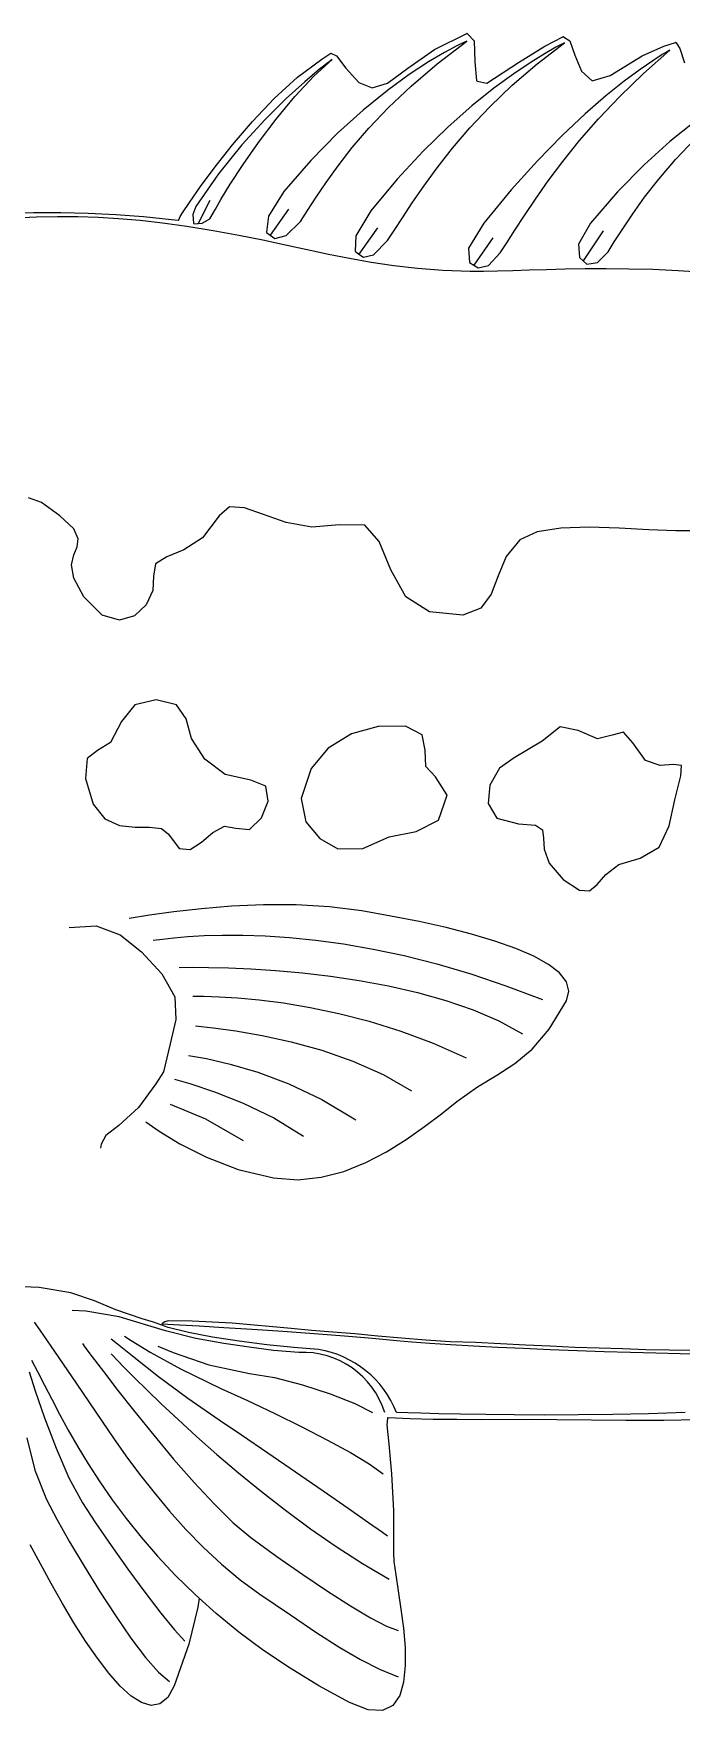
# Model space of a CAD drawing. Extents: x 0 to 275, y 0 to 119.
# Drawn here: x 85.5 to 131.6, y 0 to 119.3 of the extents above; entities that cross this region are included whole.
import ezdxf

# ---------------------------------------------------------------- set-up
doc = ezdxf.new("R2010")
doc.units = 0
doc.layers.add('WHITE', color=7, linetype='CONTINUOUS')

msp = doc.modelspace()

# ---------------------------------------------------------------- linework, layer by layer
at = {"layer": 'WHITE', "linetype": 'CONTINUOUS'}
for p, q in [((112.1242, 116.7849), (114.0391, 118.1145)), ((114.0391, 118.1145), (116.3174, 119.2543)), ((114.2161, 117.1096), (116.3209, 118.7187)), ((115.6062, 118.3741), (114.7441, 117.9092)), ((116.1533, 118.6429), (115.6062, 118.3741)), ((116.3209, 118.7187), (116.1533, 118.6429)), ((116.3646, 119.2457), (116.8384, 118.7347)), ((116.8384, 118.7347), (116.8924, 117.2416)), ((119.9911, 117.2071), (121.872, 118.3508)), ((121.3225, 117.1119), (123.2684, 118.6022)), ((121.872, 118.3508), (123.1598, 119.0287)), ((122.6521, 118.2818), (121.8944, 117.8491)), ((123.1296, 118.5339), (122.6521, 118.2818)), ((123.2684, 118.6022), (123.1296, 118.5339)), ((123.2002, 119.0269), (123.6509, 118.7352)), ((123.6509, 118.7352), (124.0097, 117.7166)), ((128.7963, 117.6615), (130.337, 118.3651)), ((128.8944, 116.4273), (130.7547, 118.0708)), ((130.337, 118.3651), (131.1676, 118.6133)), ((130.7547, 118.0708), (130.6341, 118.0045)), ((131.2125, 118.597), (131.4698, 118.2063)), ((131.4698, 118.2063), (131.7896, 117.1822)), ((104.2945, 116.1486), (106.0104, 117.4433)), ((105.4515, 116.2366), (106.7436, 117.4008)), ((106.5463, 117.2544), (105.8573, 116.7139)), ((106.0104, 117.4433), (106.6575, 117.8508)), ((106.7436, 117.4008), (106.5463, 117.2544)), ((106.6575, 117.8508), (107.0521, 117.6824)), ((107.0521, 117.6824), (107.7236, 116.7971)), ((113.6079, 117.2347), (112.2383, 116.3368)), ((112.3596, 115.5251), (114.2161, 117.1096)), ((114.7441, 117.9092), (113.6079, 117.2347)), ((116.8924, 117.2416), (117.0217, 115.9096)), ((117.7482, 115.7348), (119.9911, 117.2071)), ((119.549, 115.5833), (121.3225, 117.1119)), ((120.8879, 117.2255), (119.664, 116.4007)), ((121.8944, 117.8491), (120.8879, 117.2255)), ((124.0097, 117.7166), (124.4683, 116.5739)), ((126.5217, 116.2661), (128.7963, 117.6615)), ((129.542, 117.3289), (128.636, 116.7061)), ((130.215, 117.7573), (129.542, 117.3289)), ((130.6341, 118.0045), (130.215, 117.7573)), ((102.6411, 114.635), (104.2945, 116.1486)), ((104.8095, 115.8342), (103.4853, 114.6327)), ((104.0911, 114.771), (105.4515, 116.2366)), ((105.8573, 116.7139), (104.8095, 115.8342)), ((107.7236, 116.7971), (108.6516, 115.7791)), ((108.6516, 115.7791), (109.6037, 115.3859)), ((109.6037, 115.3859), (110.6826, 115.7344)), ((112.2383, 116.3368), (110.6761, 115.202)), ((110.6826, 115.7344), (112.1242, 116.7849)), ((117.0536, 115.8743), (117.7482, 115.7348)), ((119.664, 116.4007), (118.254, 115.3644)), ((124.4683, 116.5739), (125.2353, 115.8951)), ((125.2353, 115.8951), (126.5217, 116.2661)), ((127.5178, 115.8754), (126.2083, 114.8235)), ((127.2026, 114.7889), (128.8944, 116.4273)), ((128.636, 116.7061), (127.5178, 115.8754)), ((101.0875, 113.0017), (102.6411, 114.635)), ((103.4853, 114.6327), (101.9671, 113.1267)), ((102.7628, 113.1576), (104.0911, 114.771)), ((110.6761, 115.202), (108.9622, 113.8165)), ((110.7497, 113.9943), (112.3596, 115.5251)), ((118.254, 115.3644), (116.6892, 114.1064)), ((117.9614, 114.0567), (119.549, 115.5833)), ((126.2083, 114.8235), (124.7285, 113.537)), ((125.6889, 113.1892), (127.2026, 114.7889)), ((108.9622, 113.8165), (107.1373, 112.1666)), ((109.3639, 112.5306), (110.7497, 113.9943)), ((116.6892, 114.1064), (115.001, 112.6164)), ((116.5491, 112.554), (117.9614, 114.0567)), ((124.7285, 113.537), (123.0992, 112.0025)), ((99.6709, 111.3478), (101.0875, 113.0017)), ((101.9671, 113.1267), (100.3371, 111.3337)), ((101.52, 111.5078), (102.7628, 113.1576)), ((107.1373, 112.1666), (105.2421, 110.2387)), ((108.1795, 111.1471), (109.3639, 112.5306)), ((115.001, 112.6164), (113.2206, 110.8842)), ((115.3016, 111.0968), (116.5491, 112.554)), ((124.3425, 111.6438), (125.6889, 113.1892)), ((132.4784, 112.961), (130.7644, 111.5755)), ((98.4285, 109.7723), (99.6709, 111.3478)), ((100.3371, 111.3337), (98.6777, 109.271)), ((100.416, 109.9328), (101.52, 111.5078)), ((107.1741, 109.857), (108.1795, 111.1471)), ((114.2082, 109.7069), (115.3016, 111.0968)), ((123.0992, 112.0025), (121.3413, 110.2068)), ((123.1526, 110.1682), (124.3425, 111.6438)), ((130.7644, 111.5755), (128.9395, 109.9256)), ((131.1497, 110.2896), (132.5352, 111.7533)), ((97.3974, 108.3745), (98.4285, 109.7723)), ((99.5044, 108.5438), (100.416, 109.9328)), ((105.2421, 110.2387), (103.3177, 108.0193)), ((106.3249, 108.6736), (107.1741, 109.857)), ((113.2206, 110.8842), (111.3795, 108.8994)), ((121.3413, 110.2068), (119.4757, 108.1365)), ((122.1085, 108.7781), (123.1526, 110.1682)), ((128.9395, 109.9256), (127.0444, 107.9977)), ((129.9676, 108.906), (131.1497, 110.2896)), ((98.6777, 109.271), (97.0715, 106.9561)), ((98.8384, 107.4521), (99.5044, 108.5438)), ((105.6096, 107.6101), (106.3249, 108.6736)), ((111.3795, 108.8994), (109.509, 106.6519)), ((113.2583, 108.4061), (114.2082, 109.7069)), ((121.1992, 107.489), (122.1085, 108.7781)), ((128.9654, 107.616), (129.9676, 108.906)), ((96.6148, 107.2533), (97.3974, 108.3745)), ((98.0589, 107.3957), (97.2271, 105.7565)), ((98.4716, 106.7691), (98.8384, 107.4521)), ((103.3177, 108.0193), (102.2228, 106.26)), ((105.0056, 106.6797), (105.6096, 107.6101)), ((112.4413, 107.216), (113.2583, 108.4061)), ((119.4757, 108.1365), (117.5234, 105.7783)), ((120.4141, 106.3165), (121.1992, 107.489)), ((127.0444, 107.9977), (125.12, 105.7783)), ((128.1201, 106.4326), (128.9654, 107.616)), ((83.6276, 106.5019), (85.5289, 106.5427)), ((84.189, 106.1539), (85.7453, 106.2134)), ((85.5289, 106.5427), (87.4535, 106.54)), ((85.7453, 106.2134), (87.2302, 106.2431)), ((87.2302, 106.2431), (88.6757, 106.2385)), ((87.4535, 106.54), (89.3992, 106.4912)), ((88.6757, 106.2385), (90.1134, 106.1954)), ((89.3992, 106.4912), (91.3639, 106.3938)), ((90.1134, 106.1954), (91.5753, 106.1093)), ((91.3639, 106.3938), (93.3458, 106.245)), ((93.3458, 106.245), (95.3426, 106.0423)), ((95.8532, 106.0069), (95.9439, 106.2372)), ((95.9439, 106.2372), (96.118, 106.508)), ((96.118, 106.508), (96.6148, 107.2533)), ((97.0715, 106.9561), (96.8441, 106.3909)), ((96.8441, 106.3909), (96.9054, 105.7676)), ((98.0592, 106.0856), (98.4716, 106.7691)), ((102.2228, 106.26), (102.0787, 105.1423)), ((103.6411, 106.7708), (102.3491, 104.9211)), ((104.4904, 105.8959), (105.0056, 106.6797)), ((109.509, 106.6519), (108.4432, 104.8782)), ((111.1635, 105.2554), (111.7466, 106.1586)), ((111.7466, 106.1586), (112.4413, 107.216)), ((119.7424, 105.2762), (120.4141, 106.3165)), ((127.4083, 105.3691), (128.1201, 106.4326)), ((91.5753, 106.1093), (93.0932, 105.9759)), ((93.0932, 105.9759), (94.699, 105.7908)), ((94.699, 105.7908), (96.4245, 105.5498)), ((95.3426, 106.0423), (95.8109, 105.9819)), ((96.4245, 105.5498), (98.3015, 105.2483)), ((96.9488, 105.7317), (97.2271, 105.7565)), ((97.2271, 105.7565), (97.5237, 105.783)), ((97.2271, 105.7565), (97.2334, 105.7643)), ((97.5237, 105.783), (98.0592, 106.0856)), ((98.3015, 105.2483), (100.1251, 104.9191)), ((102.095, 105.1047), (102.3491, 104.9211)), ((103.49, 104.8855), (104.4904, 105.8959)), ((109.973, 105.4378), (108.66, 103.5752)), ((110.6817, 104.5285), (111.1635, 105.2554)), ((117.5234, 105.7783), (116.4431, 104.0047)), ((119.1733, 104.3838), (119.7424, 105.2762)), ((125.12, 105.7783), (124.2751, 104.2693)), ((126.0111, 105.2295), (124.593, 103.0994)), ((126.8068, 104.4387), (127.4083, 105.3691)), ((100.1251, 104.9191), (101.8247, 104.5791)), ((101.8247, 104.5791), (103.4308, 104.2364)), ((102.3491, 104.9211), (102.3589, 104.9228)), ((102.3491, 104.9211), (102.6745, 104.6858)), ((102.6745, 104.6858), (103.49, 104.8855)), ((103.4308, 104.2364), (104.9739, 103.899)), ((104.9739, 103.899), (106.4844, 103.5749)), ((108.4432, 104.8782), (108.3829, 103.7766)), ((108.3829, 103.7766), (108.66, 103.5752)), ((109.6885, 103.5144), (110.6817, 104.5285)), ((116.4431, 104.0047), (116.5057, 102.9866)), ((118.1795, 104.7296), (116.8314, 102.7886)), ((118.696, 103.6549), (119.1733, 104.3838)), ((124.2751, 104.2693), (124.3359, 103.3359)), ((126.3759, 103.7382), (126.8068, 104.4387)), ((106.4844, 103.5749), (107.9929, 103.2722)), ((107.9929, 103.2722), (109.5299, 102.999)), ((108.66, 103.5752), (108.6699, 103.5769)), ((108.66, 103.5752), (108.971, 103.3491)), ((108.971, 103.3491), (109.6885, 103.5144)), ((109.5299, 102.999), (111.1257, 102.7633)), ((111.1257, 102.7633), (112.8109, 102.5731)), ((112.8109, 102.5731), (114.616, 102.4365)), ((116.5057, 102.9866), (116.8314, 102.7886)), ((116.8314, 102.7886), (116.8411, 102.7911)), ((116.8314, 102.7886), (117.1409, 102.6004)), ((117.1409, 102.6004), (117.8659, 102.7658)), ((117.8659, 102.7658), (118.696, 103.6549)), ((124.3359, 103.3359), (124.593, 103.0994)), ((124.593, 103.0994), (124.603, 103.1)), ((124.593, 103.0994), (124.852, 102.8612)), ((124.852, 102.8612), (125.6256, 102.9778)), ((125.6256, 102.9778), (126.3759, 103.7382)), ((114.616, 102.4365), (116.5714, 102.3615)), ((116.5714, 102.3615), (117.5093, 102.3598)), ((117.5093, 102.3598), (118.516, 102.3772)), ((118.516, 102.3772), (119.5956, 102.408)), ((119.5956, 102.408), (120.7523, 102.446)), ((120.7523, 102.446), (121.9901, 102.4853)), ((121.9901, 102.4853), (123.3133, 102.5199)), ((123.3133, 102.5199), (124.7259, 102.5439)), ((124.7259, 102.5439), (126.232, 102.5512)), ((126.232, 102.5512), (127.8359, 102.5359)), ((127.8359, 102.5359), (129.5415, 102.4919)), ((129.5415, 102.4919), (131.3531, 102.4134)), ((131.3531, 102.4134), (133.2748, 102.2942)), ((86.0833, 85.8949), (85.1566, 86.2483)), ((87.4004, 84.9653), (86.0833, 85.8949)), ((88.3781, 84.0236), (87.4004, 84.9653)), ((98.7193, 84.9653), (97.5333, 83.3922)), ((99.4526, 85.5954), (98.7193, 84.9653)), ((100.5214, 85.5238), (99.4526, 85.5954)), ((101.8814, 85.0556), (100.5214, 85.5238)), ((103.4883, 84.4955), (101.8814, 85.0556)), ((88.706, 83.3291), (88.3781, 84.0236)), ((105.2978, 84.1485), (103.4883, 84.4955)), ((107.2655, 84.3196), (105.2978, 84.1485)), ((109.0634, 84.2859), (107.2655, 84.3196)), ((110.1016, 83.1379), (109.0634, 84.2859)), ((121.3146, 83.8181), (120.1038, 83.2561)), ((123.0091, 84.0918), (121.3146, 83.8181)), ((125.0152, 84.1561), (123.0091, 84.0918)), ((127.1609, 84.0902), (125.0152, 84.1561)), ((129.274, 83.9731), (127.1609, 84.0902)), ((131.1824, 83.884), (129.274, 83.9731)), ((132.7141, 83.9018), (131.1824, 83.884)), ((88.385, 82.1819), (88.6272, 82.7568)), ((88.6272, 82.7568), (88.706, 83.3291)), ((96.2052, 82.5356), (95.0028, 82.0364)), ((97.5333, 83.3922), (96.2052, 82.5356)), ((110.9119, 81.129), (110.1016, 83.1379)), ((120.1038, 83.2561), (119.1305, 82.0647)), ((88.2226, 81.4793), (88.385, 82.1819)), ((88.383, 80.5243), (88.2226, 81.4793)), ((94.1942, 81.5353), (94.0474, 80.6732)), ((95.0028, 82.0364), (94.1942, 81.5353)), ((111.9965, 79.2032), (110.9119, 81.129)), ((119.1305, 82.0647), (118.5529, 80.6982)), ((89.1096, 79.1919), (88.383, 80.5243)), ((94.0474, 80.6732), (94.0061, 79.6509)), ((118.5529, 80.6982), (118.0555, 79.3919)), ((90.4012, 77.9037), (89.1096, 79.1919)), ((94.0061, 79.6509), (93.5269, 78.6348)), ((113.6635, 78.1298), (111.9965, 79.2032)), ((118.0555, 79.3919), (117.3228, 78.3809)), ((91.6306, 77.5333), (90.4012, 77.9037)), ((92.7038, 77.853), (91.6306, 77.5333)), ((93.5269, 78.6348), (92.7038, 77.853)), ((116.0396, 77.9005), (113.6635, 78.1298)), ((117.3228, 78.3809), (116.0396, 77.9005)), ((94.2516, 71.8754), (92.7162, 71.5093)), ((95.6944, 71.5223), (94.2516, 71.8754)), ((92.7162, 71.5093), (91.7684, 70.3418)), ((96.3644, 70.5317), (95.6944, 71.5223)), ((96.7567, 69.1121), (96.3644, 70.5317)), ((91.7684, 70.3418), (91.0075, 68.8469)), ((108.1296, 69.454), (106.4738, 68.4457)), ((110.0276, 69.9852), (108.1296, 69.454)), ((111.9754, 70), (110.0276, 69.9852)), ((113.157, 69.3828), (111.9754, 70)), ((113.3665, 68.2813), (113.157, 69.3828)), ((122.9694, 69.9452), (121.6695, 68.9281)), ((124.2439, 69.6961), (122.9694, 69.9452)), ((125.6131, 69.0949), (124.2439, 69.6961)), ((126.6511, 69.359), (125.6131, 69.0949)), ((127.4541, 69.5733), (126.6511, 69.359)), ((128.1182, 68.8225), (127.4541, 69.5733)), ((90.0687, 68.2671), (89.3434, 67.7086)), ((91.0075, 68.8469), (90.0687, 68.2671)), ((97.708, 67.664), (96.7567, 69.1121)), ((106.4738, 68.4457), (105.2524, 66.9993)), ((113.4123, 67.1371), (113.3665, 68.2813)), ((121.6695, 68.9281), (119.686, 67.759)), ((129.0243, 67.5493), (128.1182, 68.8225)), ((89.3434, 67.7086), (89.2236, 66.2776)), ((99.1365, 66.5578), (97.708, 67.664)), ((105.2524, 66.9993), (104.5396, 64.8586)), ((114.1025, 66.3916), (113.4123, 67.1371)), ((118.6455, 67.014), (117.9716, 65.8003)), ((119.686, 67.759), (118.6455, 67.014)), ((130.0708, 67.206), (129.0243, 67.5493)), ((131.0061, 67.2637), (130.0708, 67.206)), ((131.5786, 67.1938), (131.0061, 67.2637)), ((131.5367, 66.4676), (131.5786, 67.1938)), ((89.2236, 66.2776), (89.753, 64.4502)), ((100.9603, 66.1637), (99.1365, 66.5578)), ((102.0384, 65.7389), (100.9603, 66.1637)), ((102.2104, 64.6705), (102.0384, 65.7389)), ((114.9297, 65.0917), (114.1025, 66.3916)), ((117.9716, 65.8003), (117.8482, 64.4882)), ((131.1017, 64.7524), (131.5367, 66.4676)), ((89.753, 64.4502), (90.6034, 63.4115)), ((101.737, 63.4727), (102.2104, 64.6705)), ((104.5396, 64.8586), (104.8773, 63.2058)), ((114.3135, 63.3108), (114.9297, 65.0917)), ((117.8482, 64.4882), (118.4596, 63.4478)), ((130.7058, 62.9162), (131.1017, 64.7524)), ((90.6034, 63.4115), (91.6444, 62.9409)), ((100.8789, 62.6595), (101.737, 63.4727)), ((112.7351, 62.5173), (114.3135, 63.3108)), ((118.4596, 63.4478), (119.9898, 63.0491)), ((91.6444, 62.9409), (92.7459, 62.8178)), ((92.7459, 62.8178), (93.7776, 62.8215)), ((93.7776, 62.8215), (94.6094, 62.7316)), ((94.6094, 62.7316), (95.1109, 62.3274)), ((95.1109, 62.3274), (95.869, 61.2928)), ((97.4612, 61.7387), (98.2762, 62.4259)), ((98.2762, 62.4259), (99.0913, 62.8937)), ((99.0913, 62.8937), (99.8968, 62.7452)), ((99.8968, 62.7452), (100.8789, 62.6595)), ((104.8773, 63.2058), (105.8774, 62.0159)), ((108.9283, 61.3019), (110.8064, 62.1248)), ((110.8064, 62.1248), (112.7351, 62.5173)), ((119.9898, 63.0491), (121.2127, 62.9675)), ((121.2127, 62.9675), (121.6948, 62.6243)), ((121.6948, 62.6243), (121.7845, 62.0425)), ((121.7845, 62.0425), (121.8299, 61.2456)), ((130.0037, 61.3933), (130.7058, 62.9162)), ((95.869, 61.2928), (96.6556, 61.2288)), ((96.6556, 61.2288), (97.4612, 61.7387)), ((105.8774, 62.0159), (107.1516, 61.2639)), ((107.1516, 61.2639), (108.9283, 61.3019)), ((121.8299, 61.2456), (122.1791, 60.2566)), ((128.65, 60.6182), (130.0037, 61.3933)), ((122.1791, 60.2566), (123.1804, 59.0988)), ((126.2022, 59.4478), (127.1396, 60.1522)), ((127.1396, 60.1522), (128.65, 60.6182)), ((123.1804, 59.0988), (124.3268, 58.3304)), ((125.0458, 58.2942), (125.5876, 58.7475)), ((125.5876, 58.7475), (126.2022, 59.4478)), ((101.87, 57.2927), (99.6041, 57.1934)), ((104.2047, 57.2883), (101.87, 57.2927)), ((106.5533, 57.1525), (104.2047, 57.2883)), ((124.3268, 58.3304), (125.0458, 58.2942)), ((93.7691, 56.5485), (92.3282, 56.3098)), ((95.4987, 56.7937), (93.7691, 56.5485)), ((97.462, 57.0178), (95.4987, 56.7937)), ((99.6041, 57.1934), (97.462, 57.0178)), ((108.8608, 56.8578), (106.5533, 57.1525)), ((110.93, 56.498), (108.8608, 56.8578)), ((112.9401, 56.103), (110.93, 56.498)), ((114.8622, 55.6739), (112.9401, 56.103)), ((88.0461, 55.6804), (89.9814, 55.7997)), ((89.9814, 55.7997), (91.6782, 55.1534)), ((91.6782, 55.1534), (93.2112, 53.9444)), ((94.0325, 54.7707), (94.684, 54.862)), ((94.684, 54.862), (95.5078, 54.9556)), ((95.5078, 54.9556), (96.4979, 55.0409)), ((96.4979, 55.0409), (97.648, 55.1072)), ((97.648, 55.1072), (98.9522, 55.1439)), ((98.9522, 55.1439), (100.4041, 55.1403)), ((100.4041, 55.1403), (101.9976, 55.0859)), ((101.9976, 55.0859), (103.7266, 54.97)), ((103.7266, 54.97), (105.585, 54.7819)), ((116.6671, 55.212), (114.8622, 55.6739)), ((118.3258, 54.7184), (116.6671, 55.212)), ((93.2112, 53.9444), (94.6551, 52.3758)), ((105.585, 54.7819), (107.5666, 54.5111)), ((107.5666, 54.5111), (109.6652, 54.1469)), ((109.6652, 54.1469), (111.8748, 53.6787)), ((111.8748, 53.6787), (114.1891, 53.0958)), ((119.8094, 54.1944), (118.3258, 54.7184)), ((121.0889, 53.641), (119.8094, 54.1944)), ((95.8861, 52.8391), (96.7966, 52.8508)), ((96.7966, 52.8508), (97.9721, 52.8436)), ((97.9721, 52.8436), (99.3784, 52.8087)), ((99.3784, 52.8087), (100.9813, 52.7376)), ((100.9813, 52.7376), (102.7465, 52.6215)), ((102.7465, 52.6215), (104.6399, 52.4518)), ((114.1891, 53.0958), (116.602, 52.3876)), ((122.1352, 53.0596), (121.0889, 53.641)), ((122.9193, 52.4513), (122.1352, 53.0596)), ((94.6551, 52.3758), (95.5649, 50.7503)), ((104.6399, 52.4518), (106.6272, 52.2198)), ((106.6272, 52.2198), (108.6742, 51.9168)), ((108.6742, 51.9168), (110.7467, 51.5341)), ((110.7467, 51.5341), (112.8105, 51.0631)), ((116.602, 52.3876), (119.1074, 51.5434)), ((119.1074, 51.5434), (121.6991, 50.5527)), ((123.4122, 51.8172), (122.9193, 52.4513)), ((123.5849, 51.1586), (123.4122, 51.8172)), ((95.5649, 50.7503), (95.6379, 49.1426)), ((96.8433, 50.7967), (97.6398, 50.7923)), ((97.6398, 50.7923), (98.7091, 50.7579)), ((98.7091, 50.7579), (100.0251, 50.6773)), ((100.0251, 50.6773), (101.5613, 50.5341)), ((101.5613, 50.5341), (103.2913, 50.3121)), ((103.2913, 50.3121), (105.1889, 49.995)), ((112.8105, 51.0631), (114.8312, 50.495)), ((114.8312, 50.495), (116.7749, 49.8212)), ((122.1879, 48.4415), (123.4083, 50.4767)), ((123.4083, 50.4767), (123.5849, 51.1586)), ((95.6379, 49.1426), (95.248, 47.4138)), ((105.1889, 49.995), (107.2276, 49.5665)), ((107.2276, 49.5665), (109.3812, 49.0102)), ((109.3812, 49.0102), (111.6233, 48.31)), ((116.7749, 49.8212), (118.6071, 49.033)), ((118.6071, 49.033), (120.2937, 48.1217)), ((97.0445, 48.6861), (98.2931, 48.5542)), ((98.2931, 48.5542), (99.8981, 48.3348)), ((99.8981, 48.3348), (101.777, 48.0079)), ((101.777, 48.0079), (103.8474, 47.5533)), ((111.6233, 48.31), (113.9275, 47.4496)), ((120.976, 47.0203), (122.1879, 48.4415)), ((95.248, 47.4138), (94.7691, 45.425)), ((96.5371, 46.5841), (97.8245, 46.3579)), ((103.8474, 47.5533), (106.0267, 46.951)), ((106.0267, 46.951), (108.2324, 46.181)), ((113.9275, 47.4496), (116.2675, 46.4125)), ((119.743, 46.0042), (120.976, 47.0203)), ((94.7691, 45.425), (94.2289, 44.5739)), ((97.8245, 46.3579), (99.4933, 45.971)), ((99.4933, 45.971), (101.4665, 45.3829)), ((101.4665, 45.3829), (103.6672, 44.5532)), ((108.2324, 46.181), (110.3821, 45.2233)), ((118.4593, 45.1844), (119.743, 46.0042)), ((94.2289, 44.5739), (92.9797, 42.8703)), ((95.5405, 44.8981), (96.6992, 44.5654)), ((96.6992, 44.5654), (98.3917, 44.0006)), ((103.6672, 44.5532), (106.0184, 43.4412)), ((110.3821, 45.2233), (112.3932, 44.0576)), ((115.6218, 43.2979), (117.0954, 44.352)), ((117.0954, 44.352), (118.4593, 45.1844)), ((95.2348, 43.1277), (97.7473, 42.0628)), ((98.3917, 44.0006), (100.4229, 43.1952)), ((100.4229, 43.1952), (102.5976, 42.1409)), ((106.0184, 43.4412), (108.443, 42.0065)), ((114.526, 42.4327), (115.6218, 43.2979)), ((92.9797, 42.8703), (91.5785, 41.5887)), ((93.5076, 41.8633), (94.4512, 41.2032)), ((97.7473, 42.0628), (100.4286, 40.5251)), ((102.5976, 42.1409), (104.7206, 40.829)), ((113.3212, 41.5161), (114.526, 42.4327)), ((90.6698, 40.8882), (90.3349, 40.2635)), ((91.5785, 41.5887), (90.6698, 40.8882)), ((94.4512, 41.2032), (95.9181, 40.3068)), ((110.6204, 39.7293), (112.0162, 40.5983)), ((112.0162, 40.5983), (113.3212, 41.5161)), ((90.3349, 40.2635), (90.2871, 39.9934)), ((95.9181, 40.3068), (97.8218, 39.3407)), ((109.1426, 38.9591), (110.6204, 39.7293)), ((97.8218, 39.3407), (100.0758, 38.4716)), ((100.0758, 38.4716), (102.5936, 37.8663)), ((105.9775, 37.915), (107.5919, 38.3376)), ((107.5919, 38.3376), (109.1426, 38.9591)), ((102.5936, 37.8663), (104.3084, 37.7413)), ((104.3084, 37.7413), (105.9775, 37.915)), ((85.9247, 30.0756), (84.2478, 30.1558)), ((88.1671, 29.6916), (85.9247, 30.0756)), ((89.8693, 29.1302), (88.1671, 29.6916)), ((91.3802, 28.4789), (89.8693, 29.1302)), ((85.5772, 27.6109), (85.9677, 27.0465)), ((89.2363, 28.3987), (88.274, 28.4465)), ((91.6166, 27.988), (89.2363, 28.3987)), ((93.2455, 27.8445), (91.3802, 28.4789)), ((94.9085, 27.0033), (91.6166, 27.988)), ((94.0474, 27.6109), (93.2455, 27.8445)), ((95.0942, 27.2405), (94.0474, 27.6109)), ((94.8512, 27.637), (94.6551, 27.497)), ((94.6551, 27.497), (95.897, 27.4256)), ((95.1012, 27.7021), (94.8512, 27.637)), ((96.8041, 27.693), (95.1012, 27.7021)), ((99.6336, 27.538), (96.8041, 27.693)), ((103.847, 27.1551), (99.6336, 27.538)), ((85.9677, 27.0465), (87.0206, 25.5171)), ((91.0467, 26.4334), (91.4873, 26.07)), ((91.9963, 26.6233), (92.4663, 26.3141)), ((92.4663, 26.3141), (93.8195, 25.4886)), ((97.0647, 26.4439), (94.9085, 27.0033)), ((96.5337, 26.8847), (95.0942, 27.2405)), ((95.897, 27.4256), (97.2877, 27.3432)), ((98.2563, 26.5535), (96.5337, 26.8847)), ((99.0533, 26.0923), (97.0647, 26.4439)), ((97.2877, 27.3432), (99.0478, 27.2357)), ((100.1522, 26.2569), (98.2563, 26.5535)), ((99.0478, 27.2357), (101.0695, 27.1077)), ((102.1119, 26.0047), (100.1522, 26.2569)), ((101.0695, 27.1077), (103.2451, 26.9637)), ((103.2451, 26.9637), (105.4667, 26.8084)), ((105.2814, 27.012), (103.847, 27.1551)), ((106.7926, 26.8951), (105.2814, 27.012)), ((105.4667, 26.8084), (107.6265, 26.6462)), ((108.371, 26.7742), (106.7926, 26.8951)), ((107.6265, 26.6462), (109.6168, 26.4817)), ((110.0071, 26.6191), (108.371, 26.7742)), ((109.6168, 26.4817), (111.3297, 26.3195)), ((111.691, 26.4645), (110.0071, 26.6191)), ((111.3297, 26.3195), (112.4075, 26.22)), ((113.4131, 26.3288), (111.691, 26.4645)), ((115.1639, 26.2142), (113.4131, 26.3288)), ((87.0206, 25.5171), (88.5577, 23.2684)), ((88.9957, 26.0916), (89.1785, 25.8433)), ((89.1785, 25.8433), (89.6933, 25.152)), ((89.6933, 25.152), (90.4897, 24.0983)), ((91.0467, 25.3699), (91.1571, 25.2521)), ((91.1571, 25.2521), (91.4794, 24.9133)), ((91.4873, 26.07), (92.6754, 25.1122)), ((92.6754, 25.1122), (94.4105, 23.7588)), ((93.8195, 25.4886), (95.9703, 24.2998)), ((94.3513, 25.9017), (95.4458, 25.4501)), ((95.4458, 25.4501), (97.9921, 24.568)), ((100.8512, 25.8343), (99.0533, 26.0923)), ((102.5865, 25.604), (100.8512, 25.8343)), ((104.0258, 25.8071), (102.1119, 26.0047)), ((104.3891, 25.4666), (102.5865, 25.604)), ((105.7842, 25.6738), (104.0258, 25.8071)), ((112.4075, 26.22), (113.6976, 26.1214)), ((113.6976, 26.1214), (115.169, 26.0247)), ((116.9336, 26.1553), (115.1639, 26.2142)), ((115.169, 26.0247), (116.791, 25.9308)), ((116.791, 25.9308), (118.5327, 25.8407)), ((118.7127, 26.0734), (116.9336, 26.1553)), ((118.5327, 25.8407), (120.3633, 25.7553)), ((120.4913, 25.9708), (118.7127, 26.0734)), ((120.3633, 25.7553), (122.252, 25.6757)), ((122.26, 25.8982), (120.4913, 25.9708)), ((122.252, 25.6757), (124.168, 25.6026)), ((124.009, 25.8092), (122.26, 25.8982)), ((125.7287, 25.7709), (124.009, 25.8092)), ((124.168, 25.6026), (126.0804, 25.5371)), ((127.4095, 25.7088), (125.7287, 25.7709)), ((126.0804, 25.5371), (127.9584, 25.4801)), ((129.0416, 25.649), (127.4095, 25.7088)), ((127.9584, 25.4801), (129.7712, 25.4326)), ((130.7154, 25.6141), (129.0416, 25.649)), ((129.7712, 25.4326), (131.488, 25.3955)), ((132.2214, 25.6065), (130.7154, 25.6141)), ((131.488, 25.3955), (133.0779, 25.3697)), ((85.2061, 24.0899), (85.6475, 22.7266)), ((85.3919, 24.904), (85.8299, 24.0571)), ((85.8299, 24.0571), (86.3029, 23.1299)), ((90.4897, 24.0983), (91.5175, 22.763)), ((91.4794, 24.9133), (92.0004, 24.3757)), ((92.0004, 24.3757), (92.7067, 23.6613)), ((95.9703, 24.2998), (98.8333, 22.901)), ((97.9921, 24.568), (100.8844, 23.9645)), ((100.8844, 23.9645), (102.6608, 23.6798)), ((85.6475, 22.7266), (86.3084, 20.8167)), ((86.3029, 23.1299), (86.8172, 22.1293)), ((88.5577, 23.2684), (90.401, 20.5461)), ((91.5175, 22.763), (92.7262, 21.2267)), ((92.7067, 23.6613), (93.585, 22.7922)), ((93.585, 22.7922), (94.6221, 21.7906)), ((94.4105, 23.7588), (96.492, 22.2085)), ((98.8333, 22.901), (100.7287, 22.0322)), ((102.6608, 23.6798), (104.6487, 23.1636)), ((104.6487, 23.1636), (106.622, 22.5124)), ((86.8172, 22.1293), (87.3791, 21.0623)), ((94.6221, 21.7906), (95.8046, 20.6784)), ((96.492, 22.2085), (98.7193, 20.66)), ((100.7287, 22.0322), (102.6806, 21.1082)), ((106.622, 22.5124), (108.3546, 21.8229)), ((108.3546, 21.8229), (109.6205, 21.1918)), ((86.3084, 20.8167), (87.1275, 18.6568)), ((87.3791, 21.0623), (87.9949, 19.9357)), ((90.401, 20.5461), (91.206, 19.3565)), ((92.7262, 21.2267), (94.0656, 19.5701)), ((95.8046, 20.6784), (97.1193, 19.4778)), ((98.7193, 20.66), (100.313, 19.597)), ((102.6806, 21.1082), (104.6058, 20.1623)), ((110.6836, 20.7705), (110.6466, 20.3197)), ((110.6466, 20.3197), (110.7739, 18.9252)), ((112.2861, 20.7401), (110.7252, 20.8071)), ((112.1237, 21.1628), (111.3297, 21.1918)), ((113.0656, 21.1331), (112.1237, 21.1628)), ((113.9297, 20.6998), (112.2861, 20.7401)), ((114.3261, 21.099), (113.0656, 21.1331)), ((115.6134, 20.6808), (113.9297, 20.6998)), ((115.8715, 21.0649), (114.3261, 21.099)), ((117.3358, 20.676), (115.6134, 20.6808)), ((117.6681, 21.0352), (115.8715, 21.0649)), ((120.8913, 20.6808), (117.3358, 20.676)), ((119.6823, 21.0141), (117.6681, 21.0352)), ((121.8805, 21.0062), (119.6823, 21.0141)), ((122.7219, 20.676), (120.8913, 20.6808)), ((124.2291, 21.0156), (121.8805, 21.0062)), ((127.624, 20.626), (122.7219, 20.676)), ((126.6943, 21.0468), (124.2291, 21.0156)), ((129.2427, 21.1041), (126.6943, 21.0468)), ((130.3408, 20.63), (127.624, 20.626)), ((131.8405, 21.1918), (129.2427, 21.1041)), ((132.7601, 20.6679), (130.3408, 20.63)), ((85.0384, 19.3925), (85.6206, 17.0752)), ((87.9949, 19.9357), (88.6709, 18.7564)), ((91.206, 19.3565), (92.0914, 18.1034)), ((94.0656, 19.5701), (95.4853, 17.8737)), ((97.1193, 19.4778), (98.5528, 18.2109)), ((100.313, 19.597), (102.1752, 18.3306)), ((104.6058, 20.1623), (106.4215, 19.2277)), ((106.4215, 19.2277), (108.0444, 18.3376)), ((87.1275, 18.6568), (88.0436, 16.5432)), ((88.6709, 18.7564), (89.4135, 17.5312)), ((92.0914, 18.1034), (93.0534, 16.8073)), ((98.5528, 18.2109), (100.0918, 16.8998)), ((102.1752, 18.3306), (104.1575, 16.9671)), ((108.0444, 18.3376), (109.3917, 17.5252)), ((110.7739, 18.9252), (110.9632, 16.8194)), ((85.6206, 17.0752), (86.4508, 15.0005)), ((89.4135, 17.5312), (90.2289, 16.2671)), ((93.0534, 16.8073), (94.0881, 15.4892)), ((95.4853, 17.8737), (96.9349, 16.2182)), ((100.0918, 16.8998), (101.7231, 15.5665)), ((104.1575, 16.9671), (106.1118, 15.613)), ((109.3917, 17.5252), (110.3801, 16.8237)), ((110.9632, 16.8194), (111.1088, 14.1939)), ((88.0436, 16.5432), (88.9957, 14.7726)), ((90.2289, 16.2671), (91.1234, 14.9709)), ((96.9349, 16.2182), (98.3642, 14.6843)), ((101.7231, 15.5665), (103.4334, 14.2332)), ((106.1118, 15.613), (107.8898, 14.3747)), ((86.4508, 15.0005), (87.1843, 13.6085)), ((88.9957, 14.7726), (89.9358, 13.3507)), ((91.1234, 14.9709), (92.1033, 13.6496)), ((94.0881, 15.4892), (95.1916, 14.1697)), ((98.3642, 14.6843), (99.7228, 13.3526)), ((107.8898, 14.3747), (109.3433, 13.3584)), ((87.1843, 13.6085), (88.0872, 11.9983)), ((89.9358, 13.3507), (91.0428, 11.736)), ((92.1033, 13.6496), (93.175, 12.31)), ((95.1916, 14.1697), (96.3601, 12.8696)), ((99.7228, 13.3526), (100.9603, 12.3037)), ((103.4334, 14.2332), (105.2093, 12.9219)), ((109.3433, 13.3584), (110.3241, 12.6706)), ((111.1088, 14.1939), (111.1048, 11.2403)), ((88.0872, 11.9983), (89.1124, 10.2583)), ((93.175, 12.31), (94.3446, 10.959)), ((96.3601, 12.8696), (97.5897, 11.6096)), ((100.9603, 12.3037), (102.8147, 10.951)), ((105.2093, 12.9219), (107.0375, 11.6547)), ((110.3241, 12.6706), (110.684, 12.4177)), ((86.015, 10.4149), (85.2932, 11.7754)), ((91.0428, 11.736), (92.2367, 10.0476)), ((94.3446, 10.959), (95.6186, 9.6035)), ((97.5897, 11.6096), (98.8764, 10.4104)), ((102.8147, 10.951), (104.6565, 9.658)), ((107.0375, 11.6547), (108.9048, 10.4538)), ((111.1048, 11.2403), (111.1438, 10.5797)), ((86.7797, 9.0151), (86.015, 10.4149)), ((89.1124, 10.2583), (90.2126, 8.477)), ((92.2367, 10.0476), (93.438, 8.4044)), ((95.6186, 9.6035), (97.0033, 8.2504)), ((98.8764, 10.4104), (100.2165, 9.2928)), ((104.6565, 9.658), (106.4219, 8.4707)), ((108.9048, 10.4538), (110.7979, 9.3411)), ((111.1438, 10.5797), (111.2714, 9.642)), ((111.2714, 9.642), (111.4508, 8.4955)), ((87.5771, 7.6107), (86.7797, 9.0151)), ((90.2126, 8.477), (91.3406, 6.743)), ((93.438, 8.4044), (94.5669, 6.9252)), ((100.2165, 9.2928), (101.606, 8.2775)), ((106.4219, 8.4707), (108.0471, 7.4349)), ((111.4508, 8.4955), (111.6452, 7.2085)), ((88.3966, 6.2362), (87.5771, 7.6107)), ((97.1993, 7.3417), (96.5696, 4.7121)), ((97.0033, 8.2504), (97.2956, 7.9888)), ((97.2977, 7.9828), (97.1993, 7.3417)), ((98.5029, 6.9043), (97.2977, 7.9828)), ((101.606, 8.2775), (103.7855, 6.7864)), ((108.0471, 7.4349), (109.4683, 6.5964)), ((111.6452, 7.2085), (111.8176, 5.8492)), ((89.2281, 4.9261), (88.3966, 6.2362)), ((91.3406, 6.743), (92.4493, 5.1446)), ((94.5669, 6.9252), (95.5436, 5.7291)), ((100.1278, 5.5764), (98.5029, 6.9043)), ((103.7855, 6.7864), (105.659, 5.5273)), ((109.4683, 6.5964), (110.6217, 6.001)), ((110.6217, 6.001), (111.4436, 5.6947)), ((90.0609, 3.7151), (89.2281, 4.9261)), ((92.4493, 5.1446), (93.4914, 3.7704)), ((95.5436, 5.7291), (96.2884, 4.935)), ((101.8822, 4.2717), (100.1278, 5.5764)), ((105.659, 5.5273), (107.294, 4.4793)), ((111.8176, 5.8492), (111.9313, 4.4859)), ((90.8848, 2.6377), (90.0609, 3.7151)), ((93.4914, 3.7704), (94.4196, 2.7088)), ((96.5696, 4.7121), (95.5314, 1.7432)), ((103.7725, 2.9968), (101.8822, 4.2717)), ((107.294, 4.4793), (108.7581, 3.6211)), ((108.7581, 3.6211), (110.1188, 2.9318)), ((111.9313, 4.4859), (111.9495, 3.1868)), ((91.6894, 1.7284), (90.8848, 2.6377)), ((94.4196, 2.7088), (95.1869, 2.0483)), ((105.805, 1.7587), (103.7725, 2.9968)), ((110.1188, 2.9318), (111.4436, 2.3902)), ((111.9495, 3.1868), (111.8353, 2.0202)), ((92.4644, 1.0218), (91.6894, 1.7284)), ((95.5314, 1.7432), (95.0613, 0.9163)), ((107.9859, 0.5643), (105.805, 1.7587)), ((111.8353, 2.0202), (111.5517, 1.054)), ((93.1994, 0.5525), (92.4644, 1.0218)), ((93.8844, 0.3551), (93.1994, 0.5525)), ((94.5087, 0.4649), (93.8844, 0.3551)), ((95.0613, 0.9163), (94.5087, 0.4649)), ((109.3149, 0.0436), (107.9859, 0.5643)), ((110.3281, -0.003), (109.3149, 0.0436)), ((111.0616, 0.3566), (110.3281, -0.003)), ((111.5517, 1.054), (111.0616, 0.3566))]:
    msp.add_line(p, q, dxfattribs=at)
for centre, radius, start, end in [((116.3353, 119.2185), 0.04, 42.85773, 116.565), ((123.1784, 118.9933), 0.04, 57.01822, 117.7185), ((131.1791, 118.575), 0.04, 33.38685, 106.713), ((117.0615, 115.9135), 0.04, 185.5965, 258.6), ((95.816, 106.0216), 0.04, 262.6797, 338.4299), ((96.9452, 105.7715), 0.04, 185.5965, 275.1588), ((102.1184, 105.1372), 0.04, 172.6797, 234.2543), ((104.6412, 19.3298), 6.1419, 17.64758, 92.35243), ((104.5681, 18.4975), 7.2786, 21.72584, 80.38197), ((110.7235, 20.7671), 0.04, 87.56639, 175.1276)]:
    msp.add_arc(centre, radius, start, end, dxfattribs=at)

doc.saveas('drawing.dxf')
